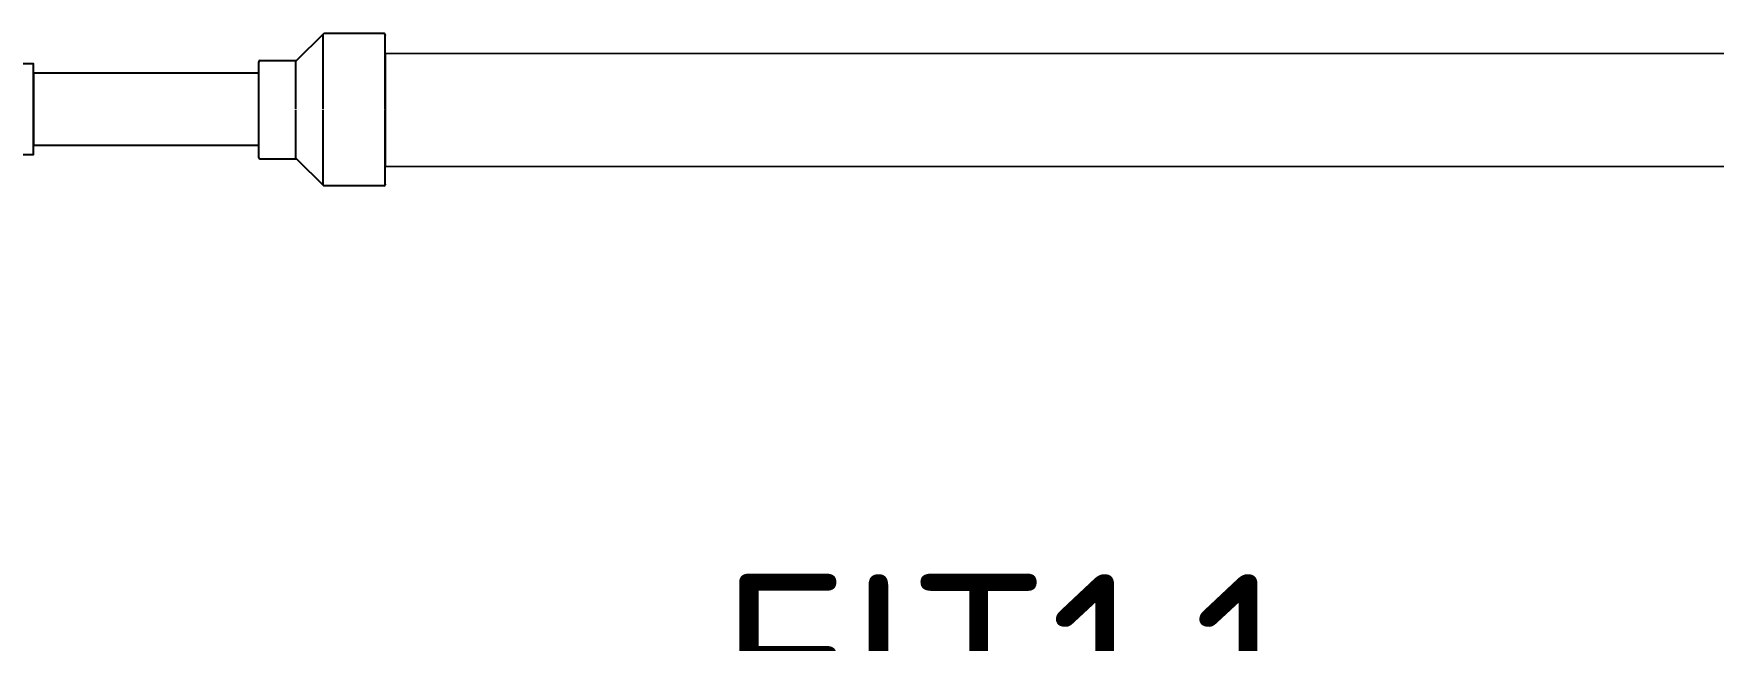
# Model space of a CAD drawing. Header units: millimetres. Extents: x -5247 to 64230, y -16204 to 29599.
# Drawn here: x 55489 to 56235, y 21901 to 22170 of the extents above; entities that cross this region are included whole.
import ezdxf
from ezdxf import colors
from ezdxf.entities.mleader import LeaderData, LeaderLine
from ezdxf.math import Vec2, Vec3

# ---------------------------------------------------------------- set-up
doc = ezdxf.new("R2010")
doc.units = ezdxf.units.MM
for name, color, linetype in [('Выноски надписи', 7, 'Continuous'), ('ОВиК и Водоснабжение', 4, 'Continuous'), ('Фитинги', 7, 'Continuous')]:
    doc.layers.add(name, color=color, linetype=linetype)
doc.styles.add('ISO_250', font='isocpeur.ttf', dxfattribs={"height": 250})

# ---------------------------------------------------------------- blocks, each defined once
blk = doc.blocks.new('A$C63657FE8')
at = {"layer": 'Фитинги', "color": 0, "linetype": 'ByBlock', "lineweight": -2}
for p, q in [((-27.43, 33), (-27.43, 33.3)), ((-27.43, 33), (-27.43, 0.25)), ((-26.93, 33.8), (-0.29, 33.8)), ((11.92, 21.8), (-0.29, 33.8)), ((0.02, 33.5), (0.02, 0.25)), ((28.07, 21.8), (11.92, 21.8)), ((12.22, 21.5), (11.92, 21.8)), ((12.22, 21.5), (12.22, 0.25)), ((28.57, 21.3), (28.57, 21)), ((28.57, 21), (28.57, 0.25)), ((-27.43, -0.25), (-27.43, -33)), ((0.02, -0.25), (0.02, -33.5)), ((12.22, -0.25), (12.22, -21.5)), ((28.57, -0.25), (28.57, -21)), ((11.92, -21.8), (-0.29, -33.8)), ((11.92, -21.8), (12.22, -21.5)), ((28.07, -21.8), (11.92, -21.8)), ((28.57, -21), (28.57, -21.3)), ((-27.43, -33.3), (-27.43, -33)), ((-26.93, -33.8), (-0.29, -33.8))]:
    blk.add_line(p, q, dxfattribs=at)
for centre, start, end in [((-26.93, 33.3), 90, 180), ((28.07, 21.3), 0, 90), ((28.07, -21.3), 270, 360), ((-26.93, -33.3), 180, 270)]:
    blk.add_arc(centre, 0.5, start, end, dxfattribs=at)
for points, weights in [([(-0.29, 33.8), (-0.29, 33.8), (-0.29, 33.8)], [1.39456975581, 1.39456975581, 1.39455068191]), ([(-0.29, 33.8), (-0.14, 33.65), (0.02, 33.5)], [1.7832969509, 1.79122238543, 1.79914729504]), ([(0.02, -33.5), (-0.14, -33.65), (-0.29, -33.8)], [1.79914729502, 1.79122238542, 1.78329695088]), ([(-0.29, -33.8), (-0.29, -33.8), (-0.29, -33.8)], [1.39455068191, 1.39456975581, 1.39456975581])]:
    blk.add_rational_spline(points, weights, degree=2, dxfattribs=at)
blk = doc.blocks.new('COMER EL500320PVC')
at = {"layer": 'Фитинги', "linetype": 'ByBlock', "lineweight": -2}
for points in [[(-19.39, 20.06), (-19.39, 39.44), (-59.5, 39.44), (-59.5, 18.72)], [(-19.39, 20.06), (-19.39, 39.44), (-59.5, 39.44), (-59.5, 18.72)], [(-19.39, 20.06), (0, 20.06), (0, -20.06), (-20.72, -20.06)], [(-20.72, -20.06), (-19.39, -20.06), (-19.39, -20.03)], [(-20.72, -20.06), (0, -20.06)]]:
    blk.add_lwpolyline(points, dxfattribs=at)
blk.add_arc((-20.72, 18.72), 38.78, 180, 271.97611, dxfattribs=at)

msp = doc.modelspace()

# ---------------------------------------------------------------- linework, layer by layer
at = {"layer": 'ОВиК и Водоснабжение'}
for points in [[(55645.23, 22110.826), (56622.097, 22111.076), (56622.097, 22161.076), (55645.23, 22160.826)], [(55489.23, 22120.326), (55589.23, 22120.326), (55589.23, 22152.326), (55489.23, 22152.326)]]:
    msp.add_lwpolyline(points, close=True, dxfattribs=at)

# ---------------------------------------------------------------- block references
at = {"layer": 'ОВиК и Водоснабжение', "color": 0, "rotation": 180}
msp.add_blockref('A$C63657FE8', (55617.803, 22136.076), dxfattribs=at)
at = {"layer": 'ОВиК и Водоснабжение', "rotation": 270}
msp.add_blockref('COMER EL500320PVC', (55449.786, 22096.882), dxfattribs=at)

# ---------------------------------------------------------------- leaders
at = {"layer": 'Выноски надписи'}
ml = msp.add_multileader_mtext('Standard', dxfattribs=at)
ml.set_content('FIT1.1', color=256, style='ISO_250')
ml.set_leader_properties()
ml.build(insert=Vec2(0, 0))
ml.multileader.update_dxf_attribs({"text_left_attachment_type": 6, "text_right_attachment_type": 6, "dogleg_length": 50, "arrow_head_size": 80})
ctx = ml.context
ctx.base_point, ctx.char_height, ctx.arrow_head_size, ctx.plane_origin = Vec3(55791.8, 21833.956), 80, 80, Vec3(61712.903, 27866.127)
ctx.left_attachment, ctx.right_attachment = 6, 6
notes = []
notes.append((ctx, [(1, (1, 1, 0), (55741.8, 21833.956), (1, 0), 50, [(0, [(55875.058, 21576.665)], 0, [])])]))
ctx.mtext.insert, ctx.mtext.width, ctx.mtext.defined_height, ctx.mtext.flow_direction = Vec3(55793.8, 21929.956), 428.15245, 132.775, 5
for ctx, leaders in notes:
    for number, flags, end, landing, length, lines in leaders:
        leader = LeaderData()
        leader.index, (leader.has_last_leader_line, leader.has_dogleg_vector, leader.attachment_direction) = number, flags
        leader.last_leader_point, leader.dogleg_vector, leader.dogleg_length = Vec3(end), Vec3(landing), length
        for number, points, colour, breaks in lines:
            line = LeaderLine()
            line.index, line.vertices, line.color, line.breaks = number, Vec3.list(points), colors.encode_raw_color(colour), breaks
            leader.lines.append(line)
        ctx.leaders.append(leader)

doc.saveas('drawing.dxf')
